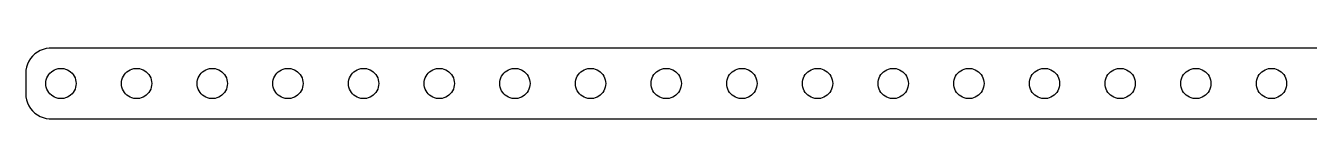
# Model space of a CAD drawing. Header units: metres. Extents: x -127 to 127, y -3 to 3.
# Drawn here: x -127.2 to 0, y -3.5 to 3.5 of the extents above; entities that cross this region are included whole.
import ezdxf

# ---------------------------------------------------------------- set-up
doc = ezdxf.new("R2010")
doc.units = ezdxf.units.M

msp = doc.modelspace()

# ---------------------------------------------------------------- linework, layer by layer
for p, q in [((-126.572, 2.71136), (-126.773, 2.46945)), ((-126.344, 2.92627), (-126.572, 2.71136)), ((-126.09, 3.11081), (-126.344, 2.92627)), ((-125.814, 3.26205), (-126.09, 3.11081)), ((-125.523, 3.37764), (-125.814, 3.26205)), ((-125.218, 3.4557), (-125.523, 3.37764)), ((-124.907, 3.49506), (-125.218, 3.4557)), ((124.907, 3.49506), (-124.907, 3.49506)), ((-127.23, 1.31332), (-127.25, 1)), ((-127.171, 1.62172), (-127.23, 1.31332)), ((-127.074, 1.9203), (-127.171, 1.62172)), ((-126.941, 2.20438), (-127.074, 1.9203)), ((-126.773, 2.46945), (-126.941, 2.20438)), ((-124.554, 1.26648), (-124.389, 1.35724)), ((-124.389, 1.35724), (-124.214, 1.42657)), ((-124.214, 1.42657), (-124.031, 1.47342)), ((-124.031, 1.47342), (-123.844, 1.49704)), ((-123.844, 1.49704), (-123.656, 1.49704)), ((-123.656, 1.49704), (-123.469, 1.47342)), ((-123.469, 1.47342), (-123.286, 1.42657)), ((-123.286, 1.42657), (-123.111, 1.35724)), ((-123.111, 1.35724), (-122.946, 1.26648)), ((-117.054, 1.26648), (-116.889, 1.35724)), ((-116.889, 1.35724), (-116.714, 1.42657)), ((-116.714, 1.42657), (-116.531, 1.47342)), ((-116.531, 1.47342), (-116.344, 1.49704)), ((-116.344, 1.49704), (-116.156, 1.49704)), ((-116.156, 1.49704), (-115.969, 1.47342)), ((-115.969, 1.47342), (-115.786, 1.42657)), ((-115.786, 1.42657), (-115.611, 1.35724)), ((-115.611, 1.35724), (-115.446, 1.26648)), ((-109.554, 1.26648), (-109.389, 1.35724)), ((-109.389, 1.35724), (-109.214, 1.42657)), ((-109.214, 1.42657), (-109.031, 1.47342)), ((-109.031, 1.47342), (-108.844, 1.49704)), ((-108.844, 1.49704), (-108.656, 1.49704)), ((-108.656, 1.49704), (-108.469, 1.47342)), ((-108.469, 1.47342), (-108.286, 1.42657)), ((-108.286, 1.42657), (-108.111, 1.35724)), ((-108.111, 1.35724), (-107.946, 1.26648)), ((-102.054, 1.26648), (-101.889, 1.35724)), ((-101.889, 1.35724), (-101.714, 1.42657)), ((-101.714, 1.42657), (-101.531, 1.47342)), ((-101.531, 1.47342), (-101.344, 1.49704)), ((-101.344, 1.49704), (-101.156, 1.49704)), ((-101.156, 1.49704), (-100.969, 1.47342)), ((-100.969, 1.47342), (-100.786, 1.42657)), ((-100.786, 1.42657), (-100.611, 1.35724)), ((-100.611, 1.35724), (-100.446, 1.26648)), ((-94.5537, 1.26648), (-94.3887, 1.35724)), ((-94.3887, 1.35724), (-94.2135, 1.42657)), ((-94.2135, 1.42657), (-94.0311, 1.47342)), ((-94.0311, 1.47342), (-93.8442, 1.49704)), ((-93.8442, 1.49704), (-93.6558, 1.49704)), ((-93.6558, 1.49704), (-93.4689, 1.47342)), ((-93.4689, 1.47342), (-93.2865, 1.42657)), ((-93.2865, 1.42657), (-93.1113, 1.35724)), ((-93.1113, 1.35724), (-92.9463, 1.26648)), ((-87.0537, 1.26648), (-86.8887, 1.35724)), ((-86.8887, 1.35724), (-86.7135, 1.42657)), ((-86.7135, 1.42657), (-86.5311, 1.47342)), ((-86.5311, 1.47342), (-86.3442, 1.49704)), ((-86.3442, 1.49704), (-86.1558, 1.49704)), ((-86.1558, 1.49704), (-85.9689, 1.47342)), ((-85.9689, 1.47342), (-85.7865, 1.42657)), ((-85.7865, 1.42657), (-85.6113, 1.35724)), ((-85.6113, 1.35724), (-85.4463, 1.26648)), ((-79.5537, 1.26648), (-79.3887, 1.35724)), ((-79.3887, 1.35724), (-79.2135, 1.42657)), ((-79.2135, 1.42657), (-79.0311, 1.47342)), ((-79.0311, 1.47342), (-78.8442, 1.49704)), ((-78.8442, 1.49704), (-78.6558, 1.49704)), ((-78.6558, 1.49704), (-78.4689, 1.47342)), ((-78.4689, 1.47342), (-78.2865, 1.42657)), ((-78.2865, 1.42657), (-78.1113, 1.35724)), ((-78.1113, 1.35724), (-77.9463, 1.26648)), ((-72.0537, 1.26648), (-71.8887, 1.35724)), ((-71.8887, 1.35724), (-71.7135, 1.42657)), ((-71.7135, 1.42657), (-71.5311, 1.47342)), ((-71.5311, 1.47342), (-71.3442, 1.49704)), ((-71.3442, 1.49704), (-71.1558, 1.49704)), ((-71.1558, 1.49704), (-70.9689, 1.47342)), ((-70.9689, 1.47342), (-70.7865, 1.42657)), ((-70.7865, 1.42657), (-70.6113, 1.35724)), ((-70.6113, 1.35724), (-70.4463, 1.26648)), ((-64.5537, 1.26648), (-64.3887, 1.35724)), ((-64.3887, 1.35724), (-64.2135, 1.42657)), ((-64.2135, 1.42657), (-64.0311, 1.47342)), ((-64.0311, 1.47342), (-63.8442, 1.49704)), ((-63.8442, 1.49704), (-63.6558, 1.49704)), ((-63.6558, 1.49704), (-63.4689, 1.47342)), ((-63.4689, 1.47342), (-63.2865, 1.42657)), ((-63.2865, 1.42657), (-63.1113, 1.35724)), ((-63.1113, 1.35724), (-62.9463, 1.26648)), ((-57.0537, 1.26648), (-56.8887, 1.35724)), ((-56.8887, 1.35724), (-56.7135, 1.42657)), ((-56.7135, 1.42657), (-56.5311, 1.47342)), ((-56.5311, 1.47342), (-56.3442, 1.49704)), ((-56.3442, 1.49704), (-56.1558, 1.49704)), ((-56.1558, 1.49704), (-55.9689, 1.47342)), ((-55.9689, 1.47342), (-55.7865, 1.42657)), ((-55.7865, 1.42657), (-55.6113, 1.35724)), ((-55.6113, 1.35724), (-55.4463, 1.26648)), ((-49.5537, 1.26648), (-49.3887, 1.35724)), ((-49.3887, 1.35724), (-49.2135, 1.42657)), ((-49.2135, 1.42657), (-49.0311, 1.47342)), ((-49.0311, 1.47342), (-48.8442, 1.49704)), ((-48.8442, 1.49704), (-48.6558, 1.49704)), ((-48.6558, 1.49704), (-48.4689, 1.47342)), ((-48.4689, 1.47342), (-48.2865, 1.42657)), ((-48.2865, 1.42657), (-48.1113, 1.35724)), ((-48.1113, 1.35724), (-47.9463, 1.26648)), ((-42.0537, 1.26648), (-41.8887, 1.35724)), ((-41.8887, 1.35724), (-41.7135, 1.42657)), ((-41.7135, 1.42657), (-41.5311, 1.47342)), ((-41.5311, 1.47342), (-41.3442, 1.49704)), ((-41.3442, 1.49704), (-41.1558, 1.49704)), ((-41.1558, 1.49704), (-40.9689, 1.47342)), ((-40.9689, 1.47342), (-40.7865, 1.42657)), ((-40.7865, 1.42657), (-40.6113, 1.35724)), ((-40.6113, 1.35724), (-40.4463, 1.26648)), ((-34.5537, 1.26648), (-34.3887, 1.35724)), ((-34.3887, 1.35724), (-34.2135, 1.42657)), ((-34.2135, 1.42657), (-34.0311, 1.47342)), ((-34.0311, 1.47342), (-33.8442, 1.49704)), ((-33.8442, 1.49704), (-33.6558, 1.49704)), ((-33.6558, 1.49704), (-33.4689, 1.47342)), ((-33.4689, 1.47342), (-33.2865, 1.42657)), ((-33.2865, 1.42657), (-33.1113, 1.35724)), ((-33.1113, 1.35724), (-32.9463, 1.26648)), ((-27.0537, 1.26648), (-26.8887, 1.35724)), ((-26.8887, 1.35724), (-26.7135, 1.42657)), ((-26.7135, 1.42657), (-26.5311, 1.47342)), ((-26.5311, 1.47342), (-26.3442, 1.49704)), ((-26.3442, 1.49704), (-26.1558, 1.49704)), ((-26.1558, 1.49704), (-25.9689, 1.47342)), ((-25.9689, 1.47342), (-25.7865, 1.42657)), ((-25.7865, 1.42657), (-25.6113, 1.35724)), ((-25.6113, 1.35724), (-25.4463, 1.26648)), ((-19.5537, 1.26648), (-19.3887, 1.35724)), ((-19.3887, 1.35724), (-19.2135, 1.42657)), ((-19.2135, 1.42657), (-19.0311, 1.47342)), ((-19.0311, 1.47342), (-18.8442, 1.49704)), ((-18.8442, 1.49704), (-18.6558, 1.49704)), ((-18.6558, 1.49704), (-18.4689, 1.47342)), ((-18.4689, 1.47342), (-18.2865, 1.42657)), ((-18.2865, 1.42657), (-18.1113, 1.35724)), ((-18.1113, 1.35724), (-17.9463, 1.26648)), ((-12.0537, 1.26648), (-11.8887, 1.35724)), ((-11.8887, 1.35724), (-11.7135, 1.42657)), ((-11.7135, 1.42657), (-11.5311, 1.47342)), ((-11.5311, 1.47342), (-11.3442, 1.49704)), ((-11.3442, 1.49704), (-11.1558, 1.49704)), ((-11.1558, 1.49704), (-10.9689, 1.47342)), ((-10.9689, 1.47342), (-10.7865, 1.42657)), ((-10.7865, 1.42657), (-10.6113, 1.35724)), ((-10.6113, 1.35724), (-10.4463, 1.26648)), ((-4.55373, 1.26648), (-4.38866, 1.35724)), ((-4.38866, 1.35724), (-4.21352, 1.42657)), ((-4.21352, 1.42657), (-4.03107, 1.47342)), ((-4.03107, 1.47342), (-3.84418, 1.49704)), ((-3.84418, 1.49704), (-3.65581, 1.49704)), ((-3.65581, 1.49704), (-3.46892, 1.47342)), ((-3.46892, 1.47342), (-3.28647, 1.42657)), ((-3.28647, 1.42657), (-3.11133, 1.35724)), ((-3.11133, 1.35724), (-2.94626, 1.26648)), ((-127.25, 1), (-127.25, -1)), ((-125.25, 0), (-125.238, 0.187988)), ((-125.238, -0.187988), (-125.25, 0)), ((-125.238, 0.187988), (-125.203, 0.373032)), ((-125.203, 0.373032), (-125.145, 0.552185)), ((-125.145, 0.552185), (-125.064, 0.722626)), ((-125.064, 0.722626), (-124.964, 0.881668)), ((-124.964, 0.881668), (-124.843, 1.02681)), ((-124.843, 1.02681), (-124.706, 1.15576)), ((-124.706, 1.15576), (-124.554, 1.26648)), ((-122.946, 1.26648), (-122.794, 1.15576)), ((-122.794, 1.15576), (-122.657, 1.02681)), ((-122.657, 1.02681), (-122.536, 0.881668)), ((-122.536, 0.881668), (-122.436, 0.722626)), ((-122.436, 0.722626), (-122.355, 0.552185)), ((-122.355, 0.552185), (-122.297, 0.373032)), ((-122.297, 0.373032), (-122.262, 0.187988)), ((-122.262, 0.187988), (-122.25, 0)), ((-122.25, 0), (-122.262, -0.187988)), ((-117.75, 0), (-117.738, 0.187988)), ((-117.738, -0.187988), (-117.75, 0)), ((-117.738, 0.187988), (-117.703, 0.373032)), ((-117.703, 0.373032), (-117.645, 0.552185)), ((-117.645, 0.552185), (-117.564, 0.722626)), ((-117.564, 0.722626), (-117.464, 0.881668)), ((-117.464, 0.881668), (-117.343, 1.02681)), ((-117.343, 1.02681), (-117.206, 1.15576)), ((-117.206, 1.15576), (-117.054, 1.26648)), ((-115.446, 1.26648), (-115.294, 1.15576)), ((-115.294, 1.15576), (-115.157, 1.02681)), ((-115.157, 1.02681), (-115.036, 0.881668)), ((-115.036, 0.881668), (-114.936, 0.722626)), ((-114.936, 0.722626), (-114.855, 0.552185)), ((-114.855, 0.552185), (-114.797, 0.373032)), ((-114.797, 0.373032), (-114.762, 0.187988)), ((-114.762, 0.187988), (-114.75, 0)), ((-114.75, 0), (-114.762, -0.187988)), ((-110.25, 0), (-110.238, 0.187988)), ((-110.238, -0.187988), (-110.25, 0)), ((-110.238, 0.187988), (-110.203, 0.373032)), ((-110.203, 0.373032), (-110.145, 0.552185)), ((-110.145, 0.552185), (-110.064, 0.722626)), ((-110.064, 0.722626), (-109.964, 0.881668)), ((-109.964, 0.881668), (-109.843, 1.02681)), ((-109.843, 1.02681), (-109.706, 1.15576)), ((-109.706, 1.15576), (-109.554, 1.26648)), ((-107.946, 1.26648), (-107.794, 1.15576)), ((-107.794, 1.15576), (-107.657, 1.02681)), ((-107.657, 1.02681), (-107.536, 0.881668)), ((-107.536, 0.881668), (-107.436, 0.722626)), ((-107.436, 0.722626), (-107.355, 0.552185)), ((-107.355, 0.552185), (-107.297, 0.373032)), ((-107.297, 0.373032), (-107.262, 0.187988)), ((-107.262, 0.187988), (-107.25, 0)), ((-107.25, 0), (-107.262, -0.187988)), ((-102.75, 0), (-102.738, 0.187988)), ((-102.738, -0.187988), (-102.75, 0)), ((-102.738, 0.187988), (-102.703, 0.373032)), ((-102.703, 0.373032), (-102.645, 0.552185)), ((-102.645, 0.552185), (-102.564, 0.722626)), ((-102.564, 0.722626), (-102.464, 0.881668)), ((-102.464, 0.881668), (-102.343, 1.02681)), ((-102.343, 1.02681), (-102.206, 1.15576)), ((-102.206, 1.15576), (-102.054, 1.26648)), ((-100.446, 1.26648), (-100.294, 1.15576)), ((-100.294, 1.15576), (-100.157, 1.02681)), ((-100.157, 1.02681), (-100.036, 0.881668)), ((-100.036, 0.881668), (-99.9355, 0.722626)), ((-99.9355, 0.722626), (-99.8553, 0.552185)), ((-99.8553, 0.552185), (-99.7971, 0.373032)), ((-99.7971, 0.373032), (-99.7618, 0.187988)), ((-99.7618, 0.187988), (-99.75, 0)), ((-99.75, 0), (-99.7618, -0.187988)), ((-95.25, 0), (-95.2382, 0.187988)), ((-95.2382, -0.187988), (-95.25, 0)), ((-95.2382, 0.187988), (-95.2029, 0.373032)), ((-95.2029, 0.373032), (-95.1447, 0.552185)), ((-95.1447, 0.552185), (-95.0645, 0.722626)), ((-95.0645, 0.722626), (-94.9635, 0.881668)), ((-94.9635, 0.881668), (-94.8434, 1.02681)), ((-94.8434, 1.02681), (-94.7061, 1.15576)), ((-94.7061, 1.15576), (-94.5537, 1.26648)), ((-92.9463, 1.26648), (-92.7939, 1.15576)), ((-92.7939, 1.15576), (-92.6565, 1.02681)), ((-92.6565, 1.02681), (-92.5365, 0.881668)), ((-92.5365, 0.881668), (-92.4355, 0.722626)), ((-92.4355, 0.722626), (-92.3553, 0.552185)), ((-92.3553, 0.552185), (-92.2971, 0.373032)), ((-92.2971, 0.373032), (-92.2618, 0.187988)), ((-92.2618, 0.187988), (-92.25, 0)), ((-92.25, 0), (-92.2618, -0.187988)), ((-87.75, 0), (-87.7382, 0.187988)), ((-87.7382, -0.187988), (-87.75, 0)), ((-87.7382, 0.187988), (-87.7029, 0.373032)), ((-87.7029, 0.373032), (-87.6447, 0.552185)), ((-87.6447, 0.552185), (-87.5645, 0.722626)), ((-87.5645, 0.722626), (-87.4635, 0.881668)), ((-87.4635, 0.881668), (-87.3434, 1.02681)), ((-87.3434, 1.02681), (-87.2061, 1.15576)), ((-87.2061, 1.15576), (-87.0537, 1.26648)), ((-85.4463, 1.26648), (-85.2939, 1.15576)), ((-85.2939, 1.15576), (-85.1565, 1.02681)), ((-85.1565, 1.02681), (-85.0365, 0.881668)), ((-85.0365, 0.881668), (-84.9355, 0.722626)), ((-84.9355, 0.722626), (-84.8553, 0.552185)), ((-84.8553, 0.552185), (-84.7971, 0.373032)), ((-84.7971, 0.373032), (-84.7618, 0.187988)), ((-84.7618, 0.187988), (-84.75, 0)), ((-84.75, 0), (-84.7618, -0.187988)), ((-80.25, 0), (-80.2382, 0.187988)), ((-80.2382, -0.187988), (-80.25, 0)), ((-80.2382, 0.187988), (-80.2029, 0.373032)), ((-80.2029, 0.373032), (-80.1447, 0.552185)), ((-80.1447, 0.552185), (-80.0645, 0.722626)), ((-80.0645, 0.722626), (-79.9635, 0.881668)), ((-79.9635, 0.881668), (-79.8434, 1.02681)), ((-79.8434, 1.02681), (-79.7061, 1.15576)), ((-79.7061, 1.15576), (-79.5537, 1.26648)), ((-77.9463, 1.26648), (-77.7939, 1.15576)), ((-77.7939, 1.15576), (-77.6565, 1.02681)), ((-77.6565, 1.02681), (-77.5365, 0.881668)), ((-77.5365, 0.881668), (-77.4355, 0.722626)), ((-77.4355, 0.722626), (-77.3553, 0.552185)), ((-77.3553, 0.552185), (-77.2971, 0.373032)), ((-77.2971, 0.373032), (-77.2618, 0.187988)), ((-77.2618, 0.187988), (-77.25, 0)), ((-77.25, 0), (-77.2618, -0.187988)), ((-72.75, 0), (-72.7382, 0.187988)), ((-72.7382, -0.187988), (-72.75, 0)), ((-72.7382, 0.187988), (-72.7029, 0.373032)), ((-72.7029, 0.373032), (-72.6447, 0.552185)), ((-72.6447, 0.552185), (-72.5645, 0.722626)), ((-72.5645, 0.722626), (-72.4635, 0.881668)), ((-72.4635, 0.881668), (-72.3434, 1.02681)), ((-72.3434, 1.02681), (-72.2061, 1.15576)), ((-72.2061, 1.15576), (-72.0537, 1.26648)), ((-70.4463, 1.26648), (-70.2939, 1.15576)), ((-70.2939, 1.15576), (-70.1565, 1.02681)), ((-70.1565, 1.02681), (-70.0365, 0.881668)), ((-70.0365, 0.881668), (-69.9355, 0.722626)), ((-69.9355, 0.722626), (-69.8553, 0.552185)), ((-69.8553, 0.552185), (-69.7971, 0.373032)), ((-69.7971, 0.373032), (-69.7618, 0.187988)), ((-69.7618, 0.187988), (-69.75, 0)), ((-69.75, 0), (-69.7618, -0.187988)), ((-65.25, 0), (-65.2382, 0.187988)), ((-65.2382, -0.187988), (-65.25, 0)), ((-65.2382, 0.187988), (-65.2029, 0.373032)), ((-65.2029, 0.373032), (-65.1447, 0.552185)), ((-65.1447, 0.552185), (-65.0645, 0.722626)), ((-65.0645, 0.722626), (-64.9635, 0.881668)), ((-64.9635, 0.881668), (-64.8434, 1.02681)), ((-64.8434, 1.02681), (-64.7061, 1.15576)), ((-64.7061, 1.15576), (-64.5537, 1.26648)), ((-62.9463, 1.26648), (-62.7939, 1.15576)), ((-62.7939, 1.15576), (-62.6565, 1.02681)), ((-62.6565, 1.02681), (-62.5365, 0.881668)), ((-62.5365, 0.881668), (-62.4355, 0.722626)), ((-62.4355, 0.722626), (-62.3553, 0.552185)), ((-62.3553, 0.552185), (-62.2971, 0.373032)), ((-62.2971, 0.373032), (-62.2618, 0.187988)), ((-62.2618, 0.187988), (-62.25, 0)), ((-62.25, 0), (-62.2618, -0.187988)), ((-57.75, 0), (-57.7382, 0.187988)), ((-57.7382, -0.187988), (-57.75, 0)), ((-57.7382, 0.187988), (-57.7029, 0.373032)), ((-57.7029, 0.373032), (-57.6447, 0.552185)), ((-57.6447, 0.552185), (-57.5645, 0.722626)), ((-57.5645, 0.722626), (-57.4635, 0.881668)), ((-57.4635, 0.881668), (-57.3434, 1.02681)), ((-57.3434, 1.02681), (-57.2061, 1.15576)), ((-57.2061, 1.15576), (-57.0537, 1.26648)), ((-55.4463, 1.26648), (-55.2939, 1.15576)), ((-55.2939, 1.15576), (-55.1565, 1.02681)), ((-55.1565, 1.02681), (-55.0365, 0.881668)), ((-55.0365, 0.881668), (-54.9355, 0.722626)), ((-54.9355, 0.722626), (-54.8553, 0.552185)), ((-54.8553, 0.552185), (-54.7971, 0.373032)), ((-54.7971, 0.373032), (-54.7618, 0.187988)), ((-54.7618, 0.187988), (-54.75, 0)), ((-54.75, 0), (-54.7618, -0.187988)), ((-50.25, 0), (-50.2382, 0.187988)), ((-50.2382, -0.187988), (-50.25, 0)), ((-50.2382, 0.187988), (-50.2029, 0.373032)), ((-50.2029, 0.373032), (-50.1447, 0.552185)), ((-50.1447, 0.552185), (-50.0645, 0.722626)), ((-50.0645, 0.722626), (-49.9635, 0.881668)), ((-49.9635, 0.881668), (-49.8434, 1.02681)), ((-49.8434, 1.02681), (-49.7061, 1.15576)), ((-49.7061, 1.15576), (-49.5537, 1.26648)), ((-47.9463, 1.26648), (-47.7939, 1.15576)), ((-47.7939, 1.15576), (-47.6565, 1.02681)), ((-47.6565, 1.02681), (-47.5365, 0.881668)), ((-47.5365, 0.881668), (-47.4355, 0.722626)), ((-47.4355, 0.722626), (-47.3553, 0.552185)), ((-47.3553, 0.552185), (-47.2971, 0.373032)), ((-47.2971, 0.373032), (-47.2618, 0.187988)), ((-47.2618, 0.187988), (-47.25, 0)), ((-47.25, 0), (-47.2618, -0.187988)), ((-42.75, 0), (-42.7382, 0.187988)), ((-42.7382, -0.187988), (-42.75, 0)), ((-42.7382, 0.187988), (-42.7029, 0.373032)), ((-42.7029, 0.373032), (-42.6447, 0.552185)), ((-42.6447, 0.552185), (-42.5645, 0.722626)), ((-42.5645, 0.722626), (-42.4635, 0.881668)), ((-42.4635, 0.881668), (-42.3434, 1.02681)), ((-42.3434, 1.02681), (-42.2061, 1.15576)), ((-42.2061, 1.15576), (-42.0537, 1.26648)), ((-40.4463, 1.26648), (-40.2939, 1.15576)), ((-40.2939, 1.15576), (-40.1565, 1.02681)), ((-40.1565, 1.02681), (-40.0365, 0.881668)), ((-40.0365, 0.881668), (-39.9355, 0.722626)), ((-39.9355, 0.722626), (-39.8553, 0.552185)), ((-39.8553, 0.552185), (-39.7971, 0.373032)), ((-39.7971, 0.373032), (-39.7618, 0.187988)), ((-39.7618, 0.187988), (-39.75, 0)), ((-39.75, 0), (-39.7618, -0.187988)), ((-35.25, 0), (-35.2382, 0.187988)), ((-35.2382, -0.187988), (-35.25, 0)), ((-35.2382, 0.187988), (-35.2029, 0.373032)), ((-35.2029, 0.373032), (-35.1447, 0.552185)), ((-35.1447, 0.552185), (-35.0645, 0.722626)), ((-35.0645, 0.722626), (-34.9635, 0.881668)), ((-34.9635, 0.881668), (-34.8434, 1.02681)), ((-34.8434, 1.02681), (-34.7061, 1.15576)), ((-34.7061, 1.15576), (-34.5537, 1.26648)), ((-32.9463, 1.26648), (-32.7939, 1.15576)), ((-32.7939, 1.15576), (-32.6565, 1.02681)), ((-32.6565, 1.02681), (-32.5365, 0.881668)), ((-32.5365, 0.881668), (-32.4355, 0.722626)), ((-32.4355, 0.722626), (-32.3553, 0.552185)), ((-32.3553, 0.552185), (-32.2971, 0.373032)), ((-32.2971, 0.373032), (-32.2618, 0.187988)), ((-32.2618, 0.187988), (-32.25, 0)), ((-32.25, 0), (-32.2618, -0.187988)), ((-27.75, 0), (-27.7382, 0.187988)), ((-27.7382, -0.187988), (-27.75, 0)), ((-27.7382, 0.187988), (-27.7029, 0.373032)), ((-27.7029, 0.373032), (-27.6447, 0.552185)), ((-27.6447, 0.552185), (-27.5645, 0.722626)), ((-27.5645, 0.722626), (-27.4635, 0.881668)), ((-27.4635, 0.881668), (-27.3434, 1.02681)), ((-27.3434, 1.02681), (-27.2061, 1.15576)), ((-27.2061, 1.15576), (-27.0537, 1.26648)), ((-25.4463, 1.26648), (-25.2939, 1.15576)), ((-25.2939, 1.15576), (-25.1565, 1.02681)), ((-25.1565, 1.02681), (-25.0365, 0.881668)), ((-25.0365, 0.881668), (-24.9355, 0.722626)), ((-24.9355, 0.722626), (-24.8553, 0.552185)), ((-24.8553, 0.552185), (-24.7971, 0.373032)), ((-24.7971, 0.373032), (-24.7618, 0.187988)), ((-24.7618, 0.187988), (-24.75, 0)), ((-24.75, 0), (-24.7618, -0.187988)), ((-20.25, 0), (-20.2382, 0.187988)), ((-20.2382, -0.187988), (-20.25, 0)), ((-20.2382, 0.187988), (-20.2029, 0.373032)), ((-20.2029, 0.373032), (-20.1447, 0.552185)), ((-20.1447, 0.552185), (-20.0645, 0.722626)), ((-20.0645, 0.722626), (-19.9635, 0.881668)), ((-19.9635, 0.881668), (-19.8434, 1.02681)), ((-19.8434, 1.02681), (-19.7061, 1.15576)), ((-19.7061, 1.15576), (-19.5537, 1.26648)), ((-17.9463, 1.26648), (-17.7939, 1.15576)), ((-17.7939, 1.15576), (-17.6565, 1.02681)), ((-17.6565, 1.02681), (-17.5365, 0.881668)), ((-17.5365, 0.881668), (-17.4355, 0.722626)), ((-17.4355, 0.722626), (-17.3553, 0.552185)), ((-17.3553, 0.552185), (-17.2971, 0.373032)), ((-17.2971, 0.373032), (-17.2618, 0.187988)), ((-17.2618, 0.187988), (-17.25, 0)), ((-17.25, 0), (-17.2618, -0.187988)), ((-12.75, 0), (-12.7382, 0.187988)), ((-12.7382, -0.187988), (-12.75, 0)), ((-12.7382, 0.187988), (-12.7029, 0.373032)), ((-12.7029, 0.373032), (-12.6447, 0.552185)), ((-12.6447, 0.552185), (-12.5645, 0.722626)), ((-12.5645, 0.722626), (-12.4635, 0.881668)), ((-12.4635, 0.881668), (-12.3434, 1.02681)), ((-12.3434, 1.02681), (-12.2061, 1.15576)), ((-12.2061, 1.15576), (-12.0537, 1.26648)), ((-10.4463, 1.26648), (-10.2939, 1.15576)), ((-10.2939, 1.15576), (-10.1565, 1.02681)), ((-10.1565, 1.02681), (-10.0365, 0.881668)), ((-10.0365, 0.881668), (-9.93553, 0.722626)), ((-9.93553, 0.722626), (-9.85533, 0.552185)), ((-9.85533, 0.552185), (-9.79712, 0.373032)), ((-9.79712, 0.373032), (-9.76183, 0.187988)), ((-9.76183, 0.187988), (-9.75, 0)), ((-9.75, 0), (-9.76183, -0.187988)), ((-5.25, 0), (-5.23816, 0.187988)), ((-5.23816, -0.187988), (-5.25, 0)), ((-5.23816, 0.187988), (-5.20287, 0.373032)), ((-5.20287, 0.373032), (-5.14465, 0.552185)), ((-5.14465, 0.552185), (-5.06445, 0.722626)), ((-5.06445, 0.722626), (-4.96352, 0.881668)), ((-4.96352, 0.881668), (-4.84344, 1.02681)), ((-4.84344, 1.02681), (-4.70613, 1.15576)), ((-4.70613, 1.15576), (-4.55373, 1.26648)), ((-2.94626, 1.26648), (-2.79385, 1.15576)), ((-2.79385, 1.15576), (-2.65654, 1.02681)), ((-2.65654, 1.02681), (-2.53647, 0.881668)), ((-2.53647, 0.881668), (-2.43553, 0.722626)), ((-2.43553, 0.722626), (-2.35533, 0.552185)), ((-2.35533, 0.552185), (-2.29712, 0.373032)), ((-2.29712, 0.373032), (-2.26183, 0.187988)), ((-2.26183, 0.187988), (-2.25, 0)), ((-2.25, 0), (-2.26183, -0.187988)), ((-127.25, -1), (-127.23, -1.31332)), ((-125.203, -0.373032), (-125.238, -0.187988)), ((-125.145, -0.552185), (-125.203, -0.373032)), ((-125.064, -0.722626), (-125.145, -0.552185)), ((-124.964, -0.881668), (-125.064, -0.722626)), ((-124.843, -1.02681), (-124.964, -0.881668)), ((-124.706, -1.15576), (-124.843, -1.02681)), ((-124.554, -1.26648), (-124.706, -1.15576)), ((-124.389, -1.35724), (-124.554, -1.26648)), ((-122.946, -1.26648), (-123.111, -1.35724)), ((-122.794, -1.15576), (-122.946, -1.26648)), ((-122.657, -1.02681), (-122.794, -1.15576)), ((-122.536, -0.881668), (-122.657, -1.02681)), ((-122.436, -0.722626), (-122.536, -0.881668)), ((-122.355, -0.552185), (-122.436, -0.722626)), ((-122.297, -0.373032), (-122.355, -0.552185)), ((-122.262, -0.187988), (-122.297, -0.373032)), ((-117.703, -0.373032), (-117.738, -0.187988)), ((-117.645, -0.552185), (-117.703, -0.373032)), ((-117.564, -0.722626), (-117.645, -0.552185)), ((-117.464, -0.881668), (-117.564, -0.722626)), ((-117.343, -1.02681), (-117.464, -0.881668)), ((-117.206, -1.15576), (-117.343, -1.02681)), ((-117.054, -1.26648), (-117.206, -1.15576)), ((-116.889, -1.35724), (-117.054, -1.26648)), ((-115.446, -1.26648), (-115.611, -1.35724)), ((-115.294, -1.15576), (-115.446, -1.26648)), ((-115.157, -1.02681), (-115.294, -1.15576)), ((-115.036, -0.881668), (-115.157, -1.02681)), ((-114.936, -0.722626), (-115.036, -0.881668)), ((-114.855, -0.552185), (-114.936, -0.722626)), ((-114.797, -0.373032), (-114.855, -0.552185)), ((-114.762, -0.187988), (-114.797, -0.373032)), ((-110.203, -0.373032), (-110.238, -0.187988)), ((-110.145, -0.552185), (-110.203, -0.373032)), ((-110.064, -0.722626), (-110.145, -0.552185)), ((-109.964, -0.881668), (-110.064, -0.722626)), ((-109.843, -1.02681), (-109.964, -0.881668)), ((-109.706, -1.15576), (-109.843, -1.02681)), ((-109.554, -1.26648), (-109.706, -1.15576)), ((-109.389, -1.35724), (-109.554, -1.26648)), ((-107.946, -1.26648), (-108.111, -1.35724)), ((-107.794, -1.15576), (-107.946, -1.26648)), ((-107.657, -1.02681), (-107.794, -1.15576)), ((-107.536, -0.881668), (-107.657, -1.02681)), ((-107.436, -0.722626), (-107.536, -0.881668)), ((-107.355, -0.552185), (-107.436, -0.722626)), ((-107.297, -0.373032), (-107.355, -0.552185)), ((-107.262, -0.187988), (-107.297, -0.373032)), ((-102.703, -0.373032), (-102.738, -0.187988)), ((-102.645, -0.552185), (-102.703, -0.373032)), ((-102.564, -0.722626), (-102.645, -0.552185)), ((-102.464, -0.881668), (-102.564, -0.722626)), ((-102.343, -1.02681), (-102.464, -0.881668)), ((-102.206, -1.15576), (-102.343, -1.02681)), ((-102.054, -1.26648), (-102.206, -1.15576)), ((-101.889, -1.35724), (-102.054, -1.26648)), ((-100.446, -1.26648), (-100.611, -1.35724)), ((-100.294, -1.15576), (-100.446, -1.26648)), ((-100.157, -1.02681), (-100.294, -1.15576)), ((-100.036, -0.881668), (-100.157, -1.02681)), ((-99.9355, -0.722626), (-100.036, -0.881668)), ((-99.8553, -0.552185), (-99.9355, -0.722626)), ((-99.7971, -0.373032), (-99.8553, -0.552185)), ((-99.7618, -0.187988), (-99.7971, -0.373032)), ((-95.2029, -0.373032), (-95.2382, -0.187988)), ((-95.1447, -0.552185), (-95.2029, -0.373032)), ((-95.0645, -0.722626), (-95.1447, -0.552185)), ((-94.9635, -0.881668), (-95.0645, -0.722626)), ((-94.8434, -1.02681), (-94.9635, -0.881668)), ((-94.7061, -1.15576), (-94.8434, -1.02681)), ((-94.5537, -1.26648), (-94.7061, -1.15576)), ((-94.3887, -1.35724), (-94.5537, -1.26648)), ((-92.9463, -1.26648), (-93.1113, -1.35724)), ((-92.7939, -1.15576), (-92.9463, -1.26648)), ((-92.6565, -1.02681), (-92.7939, -1.15576)), ((-92.5365, -0.881668), (-92.6565, -1.02681)), ((-92.4355, -0.722626), (-92.5365, -0.881668)), ((-92.3553, -0.552185), (-92.4355, -0.722626)), ((-92.2971, -0.373032), (-92.3553, -0.552185)), ((-92.2618, -0.187988), (-92.2971, -0.373032)), ((-87.7029, -0.373032), (-87.7382, -0.187988)), ((-87.6447, -0.552185), (-87.7029, -0.373032)), ((-87.5645, -0.722626), (-87.6447, -0.552185)), ((-87.4635, -0.881668), (-87.5645, -0.722626)), ((-87.3434, -1.02681), (-87.4635, -0.881668)), ((-87.2061, -1.15576), (-87.3434, -1.02681)), ((-87.0537, -1.26648), (-87.2061, -1.15576)), ((-86.8887, -1.35724), (-87.0537, -1.26648)), ((-85.4463, -1.26648), (-85.6113, -1.35724)), ((-85.2939, -1.15576), (-85.4463, -1.26648)), ((-85.1565, -1.02681), (-85.2939, -1.15576)), ((-85.0365, -0.881668), (-85.1565, -1.02681)), ((-84.9355, -0.722626), (-85.0365, -0.881668)), ((-84.8553, -0.552185), (-84.9355, -0.722626)), ((-84.7971, -0.373032), (-84.8553, -0.552185)), ((-84.7618, -0.187988), (-84.7971, -0.373032)), ((-80.2029, -0.373032), (-80.2382, -0.187988)), ((-80.1447, -0.552185), (-80.2029, -0.373032)), ((-80.0645, -0.722626), (-80.1447, -0.552185)), ((-79.9635, -0.881668), (-80.0645, -0.722626)), ((-79.8434, -1.02681), (-79.9635, -0.881668)), ((-79.7061, -1.15576), (-79.8434, -1.02681)), ((-79.5537, -1.26648), (-79.7061, -1.15576)), ((-79.3887, -1.35724), (-79.5537, -1.26648)), ((-77.9463, -1.26648), (-78.1113, -1.35724)), ((-77.7939, -1.15576), (-77.9463, -1.26648)), ((-77.6565, -1.02681), (-77.7939, -1.15576)), ((-77.5365, -0.881668), (-77.6565, -1.02681)), ((-77.4355, -0.722626), (-77.5365, -0.881668)), ((-77.3553, -0.552185), (-77.4355, -0.722626)), ((-77.2971, -0.373032), (-77.3553, -0.552185)), ((-77.2618, -0.187988), (-77.2971, -0.373032)), ((-72.7029, -0.373032), (-72.7382, -0.187988)), ((-72.6447, -0.552185), (-72.7029, -0.373032)), ((-72.5645, -0.722626), (-72.6447, -0.552185)), ((-72.4635, -0.881668), (-72.5645, -0.722626)), ((-72.3434, -1.02681), (-72.4635, -0.881668)), ((-72.2061, -1.15576), (-72.3434, -1.02681)), ((-72.0537, -1.26648), (-72.2061, -1.15576)), ((-71.8887, -1.35724), (-72.0537, -1.26648)), ((-70.4463, -1.26648), (-70.6113, -1.35724)), ((-70.2939, -1.15576), (-70.4463, -1.26648)), ((-70.1565, -1.02681), (-70.2939, -1.15576)), ((-70.0365, -0.881668), (-70.1565, -1.02681)), ((-69.9355, -0.722626), (-70.0365, -0.881668)), ((-69.8553, -0.552185), (-69.9355, -0.722626)), ((-69.7971, -0.373032), (-69.8553, -0.552185)), ((-69.7618, -0.187988), (-69.7971, -0.373032)), ((-65.2029, -0.373032), (-65.2382, -0.187988)), ((-65.1447, -0.552185), (-65.2029, -0.373032)), ((-65.0645, -0.722626), (-65.1447, -0.552185)), ((-64.9635, -0.881668), (-65.0645, -0.722626)), ((-64.8434, -1.02681), (-64.9635, -0.881668)), ((-64.7061, -1.15576), (-64.8434, -1.02681)), ((-64.5537, -1.26648), (-64.7061, -1.15576)), ((-64.3887, -1.35724), (-64.5537, -1.26648)), ((-62.9463, -1.26648), (-63.1113, -1.35724)), ((-62.7939, -1.15576), (-62.9463, -1.26648)), ((-62.6565, -1.02681), (-62.7939, -1.15576)), ((-62.5365, -0.881668), (-62.6565, -1.02681)), ((-62.4355, -0.722626), (-62.5365, -0.881668)), ((-62.3553, -0.552185), (-62.4355, -0.722626)), ((-62.2971, -0.373032), (-62.3553, -0.552185)), ((-62.2618, -0.187988), (-62.2971, -0.373032)), ((-57.7029, -0.373032), (-57.7382, -0.187988)), ((-57.6447, -0.552185), (-57.7029, -0.373032)), ((-57.5645, -0.722626), (-57.6447, -0.552185)), ((-57.4635, -0.881668), (-57.5645, -0.722626)), ((-57.3434, -1.02681), (-57.4635, -0.881668)), ((-57.2061, -1.15576), (-57.3434, -1.02681)), ((-57.0537, -1.26648), (-57.2061, -1.15576)), ((-56.8887, -1.35724), (-57.0537, -1.26648)), ((-55.4463, -1.26648), (-55.6113, -1.35724)), ((-55.2939, -1.15576), (-55.4463, -1.26648)), ((-55.1565, -1.02681), (-55.2939, -1.15576)), ((-55.0365, -0.881668), (-55.1565, -1.02681)), ((-54.9355, -0.722626), (-55.0365, -0.881668)), ((-54.8553, -0.552185), (-54.9355, -0.722626)), ((-54.7971, -0.373032), (-54.8553, -0.552185)), ((-54.7618, -0.187988), (-54.7971, -0.373032)), ((-50.2029, -0.373032), (-50.2382, -0.187988)), ((-50.1447, -0.552185), (-50.2029, -0.373032)), ((-50.0645, -0.722626), (-50.1447, -0.552185)), ((-49.9635, -0.881668), (-50.0645, -0.722626)), ((-49.8434, -1.02681), (-49.9635, -0.881668)), ((-49.7061, -1.15576), (-49.8434, -1.02681)), ((-49.5537, -1.26648), (-49.7061, -1.15576)), ((-49.3887, -1.35724), (-49.5537, -1.26648)), ((-47.9463, -1.26648), (-48.1113, -1.35724)), ((-47.7939, -1.15576), (-47.9463, -1.26648)), ((-47.6565, -1.02681), (-47.7939, -1.15576)), ((-47.5365, -0.881668), (-47.6565, -1.02681)), ((-47.4355, -0.722626), (-47.5365, -0.881668)), ((-47.3553, -0.552185), (-47.4355, -0.722626)), ((-47.2971, -0.373032), (-47.3553, -0.552185)), ((-47.2618, -0.187988), (-47.2971, -0.373032)), ((-42.7029, -0.373032), (-42.7382, -0.187988)), ((-42.6447, -0.552185), (-42.7029, -0.373032)), ((-42.5645, -0.722626), (-42.6447, -0.552185)), ((-42.4635, -0.881668), (-42.5645, -0.722626)), ((-42.3434, -1.02681), (-42.4635, -0.881668)), ((-42.2061, -1.15576), (-42.3434, -1.02681)), ((-42.0537, -1.26648), (-42.2061, -1.15576)), ((-41.8887, -1.35724), (-42.0537, -1.26648)), ((-40.4463, -1.26648), (-40.6113, -1.35724)), ((-40.2939, -1.15576), (-40.4463, -1.26648)), ((-40.1565, -1.02681), (-40.2939, -1.15576)), ((-40.0365, -0.881668), (-40.1565, -1.02681)), ((-39.9355, -0.722626), (-40.0365, -0.881668)), ((-39.8553, -0.552185), (-39.9355, -0.722626)), ((-39.7971, -0.373032), (-39.8553, -0.552185)), ((-39.7618, -0.187988), (-39.7971, -0.373032)), ((-35.2029, -0.373032), (-35.2382, -0.187988)), ((-35.1447, -0.552185), (-35.2029, -0.373032)), ((-35.0645, -0.722626), (-35.1447, -0.552185)), ((-34.9635, -0.881668), (-35.0645, -0.722626)), ((-34.8434, -1.02681), (-34.9635, -0.881668)), ((-34.7061, -1.15576), (-34.8434, -1.02681)), ((-34.5537, -1.26648), (-34.7061, -1.15576)), ((-34.3887, -1.35724), (-34.5537, -1.26648)), ((-32.9463, -1.26648), (-33.1113, -1.35724)), ((-32.7939, -1.15576), (-32.9463, -1.26648)), ((-32.6565, -1.02681), (-32.7939, -1.15576)), ((-32.5365, -0.881668), (-32.6565, -1.02681)), ((-32.4355, -0.722626), (-32.5365, -0.881668)), ((-32.3553, -0.552185), (-32.4355, -0.722626)), ((-32.2971, -0.373032), (-32.3553, -0.552185)), ((-32.2618, -0.187988), (-32.2971, -0.373032)), ((-27.7029, -0.373032), (-27.7382, -0.187988)), ((-27.6447, -0.552185), (-27.7029, -0.373032)), ((-27.5645, -0.722626), (-27.6447, -0.552185)), ((-27.4635, -0.881668), (-27.5645, -0.722626)), ((-27.3434, -1.02681), (-27.4635, -0.881668)), ((-27.2061, -1.15576), (-27.3434, -1.02681)), ((-27.0537, -1.26648), (-27.2061, -1.15576)), ((-26.8887, -1.35724), (-27.0537, -1.26648)), ((-25.4463, -1.26648), (-25.6113, -1.35724)), ((-25.2939, -1.15576), (-25.4463, -1.26648)), ((-25.1565, -1.02681), (-25.2939, -1.15576)), ((-25.0365, -0.881668), (-25.1565, -1.02681)), ((-24.9355, -0.722626), (-25.0365, -0.881668)), ((-24.8553, -0.552185), (-24.9355, -0.722626)), ((-24.7971, -0.373032), (-24.8553, -0.552185)), ((-24.7618, -0.187988), (-24.7971, -0.373032)), ((-20.2029, -0.373032), (-20.2382, -0.187988)), ((-20.1447, -0.552185), (-20.2029, -0.373032)), ((-20.0645, -0.722626), (-20.1447, -0.552185)), ((-19.9635, -0.881668), (-20.0645, -0.722626)), ((-19.8434, -1.02681), (-19.9635, -0.881668)), ((-19.7061, -1.15576), (-19.8434, -1.02681)), ((-19.5537, -1.26648), (-19.7061, -1.15576)), ((-19.3887, -1.35724), (-19.5537, -1.26648)), ((-17.9463, -1.26648), (-18.1113, -1.35724)), ((-17.7939, -1.15576), (-17.9463, -1.26648)), ((-17.6565, -1.02681), (-17.7939, -1.15576)), ((-17.5365, -0.881668), (-17.6565, -1.02681)), ((-17.4355, -0.722626), (-17.5365, -0.881668)), ((-17.3553, -0.552185), (-17.4355, -0.722626)), ((-17.2971, -0.373032), (-17.3553, -0.552185)), ((-17.2618, -0.187988), (-17.2971, -0.373032)), ((-12.7029, -0.373032), (-12.7382, -0.187988)), ((-12.6447, -0.552185), (-12.7029, -0.373032)), ((-12.5645, -0.722626), (-12.6447, -0.552185)), ((-12.4635, -0.881668), (-12.5645, -0.722626)), ((-12.3434, -1.02681), (-12.4635, -0.881668)), ((-12.2061, -1.15576), (-12.3434, -1.02681)), ((-12.0537, -1.26648), (-12.2061, -1.15576)), ((-11.8887, -1.35724), (-12.0537, -1.26648)), ((-10.4463, -1.26648), (-10.6113, -1.35724)), ((-10.2939, -1.15576), (-10.4463, -1.26648)), ((-10.1565, -1.02681), (-10.2939, -1.15576)), ((-10.0365, -0.881668), (-10.1565, -1.02681)), ((-9.93553, -0.722626), (-10.0365, -0.881668)), ((-9.85533, -0.552185), (-9.93553, -0.722626)), ((-9.79712, -0.373032), (-9.85533, -0.552185)), ((-9.76183, -0.187988), (-9.79712, -0.373032)), ((-5.20287, -0.373032), (-5.23816, -0.187988)), ((-5.14465, -0.552185), (-5.20287, -0.373032)), ((-5.06445, -0.722626), (-5.14465, -0.552185)), ((-4.96352, -0.881668), (-5.06445, -0.722626)), ((-4.84344, -1.02681), (-4.96352, -0.881668)), ((-4.70613, -1.15576), (-4.84344, -1.02681)), ((-4.55373, -1.26648), (-4.70613, -1.15576)), ((-4.38866, -1.35724), (-4.55373, -1.26648)), ((-2.94626, -1.26648), (-3.11133, -1.35724)), ((-2.79385, -1.15576), (-2.94626, -1.26648)), ((-2.65654, -1.02681), (-2.79385, -1.15576)), ((-2.53647, -0.881668), (-2.65654, -1.02681)), ((-2.43553, -0.722626), (-2.53647, -0.881668)), ((-2.35533, -0.552185), (-2.43553, -0.722626)), ((-2.29712, -0.373032), (-2.35533, -0.552185)), ((-2.26183, -0.187988), (-2.29712, -0.373032)), ((-127.23, -1.31332), (-127.171, -1.62172)), ((-127.171, -1.62172), (-127.074, -1.9203)), ((-127.074, -1.9203), (-126.941, -2.20438)), ((-126.941, -2.20438), (-126.773, -2.46945)), ((-126.773, -2.46945), (-126.572, -2.71136)), ((-124.214, -1.42657), (-124.389, -1.35724)), ((-124.031, -1.47342), (-124.214, -1.42657)), ((-123.844, -1.49704), (-124.031, -1.47342)), ((-123.656, -1.49704), (-123.844, -1.49704)), ((-123.469, -1.47342), (-123.656, -1.49704)), ((-123.286, -1.42657), (-123.469, -1.47342)), ((-123.111, -1.35724), (-123.286, -1.42657)), ((-116.714, -1.42657), (-116.889, -1.35724)), ((-116.531, -1.47342), (-116.714, -1.42657)), ((-116.344, -1.49704), (-116.531, -1.47342)), ((-116.156, -1.49704), (-116.344, -1.49704)), ((-115.969, -1.47342), (-116.156, -1.49704)), ((-115.786, -1.42657), (-115.969, -1.47342)), ((-115.611, -1.35724), (-115.786, -1.42657)), ((-109.214, -1.42657), (-109.389, -1.35724)), ((-109.031, -1.47342), (-109.214, -1.42657)), ((-108.844, -1.49704), (-109.031, -1.47342)), ((-108.656, -1.49704), (-108.844, -1.49704)), ((-108.469, -1.47342), (-108.656, -1.49704)), ((-108.286, -1.42657), (-108.469, -1.47342)), ((-108.111, -1.35724), (-108.286, -1.42657)), ((-101.714, -1.42657), (-101.889, -1.35724)), ((-101.531, -1.47342), (-101.714, -1.42657)), ((-101.344, -1.49704), (-101.531, -1.47342)), ((-101.156, -1.49704), (-101.344, -1.49704)), ((-100.969, -1.47342), (-101.156, -1.49704)), ((-100.786, -1.42657), (-100.969, -1.47342)), ((-100.611, -1.35724), (-100.786, -1.42657)), ((-94.2135, -1.42657), (-94.3887, -1.35724)), ((-94.0311, -1.47342), (-94.2135, -1.42657)), ((-93.8442, -1.49704), (-94.0311, -1.47342)), ((-93.6558, -1.49704), (-93.8442, -1.49704)), ((-93.4689, -1.47342), (-93.6558, -1.49704)), ((-93.2865, -1.42657), (-93.4689, -1.47342)), ((-93.1113, -1.35724), (-93.2865, -1.42657)), ((-86.7135, -1.42657), (-86.8887, -1.35724)), ((-86.5311, -1.47342), (-86.7135, -1.42657)), ((-86.3442, -1.49704), (-86.5311, -1.47342)), ((-86.1558, -1.49704), (-86.3442, -1.49704)), ((-85.9689, -1.47342), (-86.1558, -1.49704)), ((-85.7865, -1.42657), (-85.9689, -1.47342)), ((-85.6113, -1.35724), (-85.7865, -1.42657)), ((-79.2135, -1.42657), (-79.3887, -1.35724)), ((-79.0311, -1.47342), (-79.2135, -1.42657)), ((-78.8442, -1.49704), (-79.0311, -1.47342)), ((-78.6558, -1.49704), (-78.8442, -1.49704)), ((-78.4689, -1.47342), (-78.6558, -1.49704)), ((-78.2865, -1.42657), (-78.4689, -1.47342)), ((-78.1113, -1.35724), (-78.2865, -1.42657)), ((-71.7135, -1.42657), (-71.8887, -1.35724)), ((-71.5311, -1.47342), (-71.7135, -1.42657)), ((-71.3442, -1.49704), (-71.5311, -1.47342)), ((-71.1558, -1.49704), (-71.3442, -1.49704)), ((-70.9689, -1.47342), (-71.1558, -1.49704)), ((-70.7865, -1.42657), (-70.9689, -1.47342)), ((-70.6113, -1.35724), (-70.7865, -1.42657)), ((-64.2135, -1.42657), (-64.3887, -1.35724)), ((-64.0311, -1.47342), (-64.2135, -1.42657)), ((-63.8442, -1.49704), (-64.0311, -1.47342)), ((-63.6558, -1.49704), (-63.8442, -1.49704)), ((-63.4689, -1.47342), (-63.6558, -1.49704)), ((-63.2865, -1.42657), (-63.4689, -1.47342)), ((-63.1113, -1.35724), (-63.2865, -1.42657)), ((-56.7135, -1.42657), (-56.8887, -1.35724)), ((-56.5311, -1.47342), (-56.7135, -1.42657)), ((-56.3442, -1.49704), (-56.5311, -1.47342)), ((-56.1558, -1.49704), (-56.3442, -1.49704)), ((-55.9689, -1.47342), (-56.1558, -1.49704)), ((-55.7865, -1.42657), (-55.9689, -1.47342)), ((-55.6113, -1.35724), (-55.7865, -1.42657)), ((-49.2135, -1.42657), (-49.3887, -1.35724)), ((-49.0311, -1.47342), (-49.2135, -1.42657)), ((-48.8442, -1.49704), (-49.0311, -1.47342)), ((-48.6558, -1.49704), (-48.8442, -1.49704)), ((-48.4689, -1.47342), (-48.6558, -1.49704)), ((-48.2865, -1.42657), (-48.4689, -1.47342)), ((-48.1113, -1.35724), (-48.2865, -1.42657)), ((-41.7135, -1.42657), (-41.8887, -1.35724)), ((-41.5311, -1.47342), (-41.7135, -1.42657)), ((-41.3442, -1.49704), (-41.5311, -1.47342)), ((-41.1558, -1.49704), (-41.3442, -1.49704)), ((-40.9689, -1.47342), (-41.1558, -1.49704)), ((-40.7865, -1.42657), (-40.9689, -1.47342)), ((-40.6113, -1.35724), (-40.7865, -1.42657)), ((-34.2135, -1.42657), (-34.3887, -1.35724)), ((-34.0311, -1.47342), (-34.2135, -1.42657)), ((-33.8442, -1.49704), (-34.0311, -1.47342)), ((-33.6558, -1.49704), (-33.8442, -1.49704)), ((-33.4689, -1.47342), (-33.6558, -1.49704)), ((-33.2865, -1.42657), (-33.4689, -1.47342)), ((-33.1113, -1.35724), (-33.2865, -1.42657)), ((-26.7135, -1.42657), (-26.8887, -1.35724)), ((-26.5311, -1.47342), (-26.7135, -1.42657)), ((-26.3442, -1.49704), (-26.5311, -1.47342)), ((-26.1558, -1.49704), (-26.3442, -1.49704)), ((-25.9689, -1.47342), (-26.1558, -1.49704)), ((-25.7865, -1.42657), (-25.9689, -1.47342)), ((-25.6113, -1.35724), (-25.7865, -1.42657)), ((-19.2135, -1.42657), (-19.3887, -1.35724)), ((-19.0311, -1.47342), (-19.2135, -1.42657)), ((-18.8442, -1.49704), (-19.0311, -1.47342)), ((-18.6558, -1.49704), (-18.8442, -1.49704)), ((-18.4689, -1.47342), (-18.6558, -1.49704)), ((-18.2865, -1.42657), (-18.4689, -1.47342)), ((-18.1113, -1.35724), (-18.2865, -1.42657)), ((-11.7135, -1.42657), (-11.8887, -1.35724)), ((-11.5311, -1.47342), (-11.7135, -1.42657)), ((-11.3442, -1.49704), (-11.5311, -1.47342)), ((-11.1558, -1.49704), (-11.3442, -1.49704)), ((-10.9689, -1.47342), (-11.1558, -1.49704)), ((-10.7865, -1.42657), (-10.9689, -1.47342)), ((-10.6113, -1.35724), (-10.7865, -1.42657)), ((-4.21352, -1.42657), (-4.38866, -1.35724)), ((-4.03107, -1.47342), (-4.21352, -1.42657)), ((-3.84418, -1.49704), (-4.03107, -1.47342)), ((-3.65581, -1.49704), (-3.84418, -1.49704)), ((-3.46892, -1.47342), (-3.65581, -1.49704)), ((-3.28647, -1.42657), (-3.46892, -1.47342)), ((-3.11133, -1.35724), (-3.28647, -1.42657)), ((-126.572, -2.71136), (-126.344, -2.92627)), ((-126.344, -2.92627), (-126.09, -3.11081)), ((-126.09, -3.11081), (-125.814, -3.26205)), ((-125.814, -3.26205), (-125.523, -3.37764)), ((-125.523, -3.37764), (-125.218, -3.4557)), ((-125.218, -3.4557), (-124.907, -3.49506)), ((-124.907, -3.49506), (124.907, -3.49506))]:
    msp.add_line(p, q)

doc.saveas('drawing.dxf')
